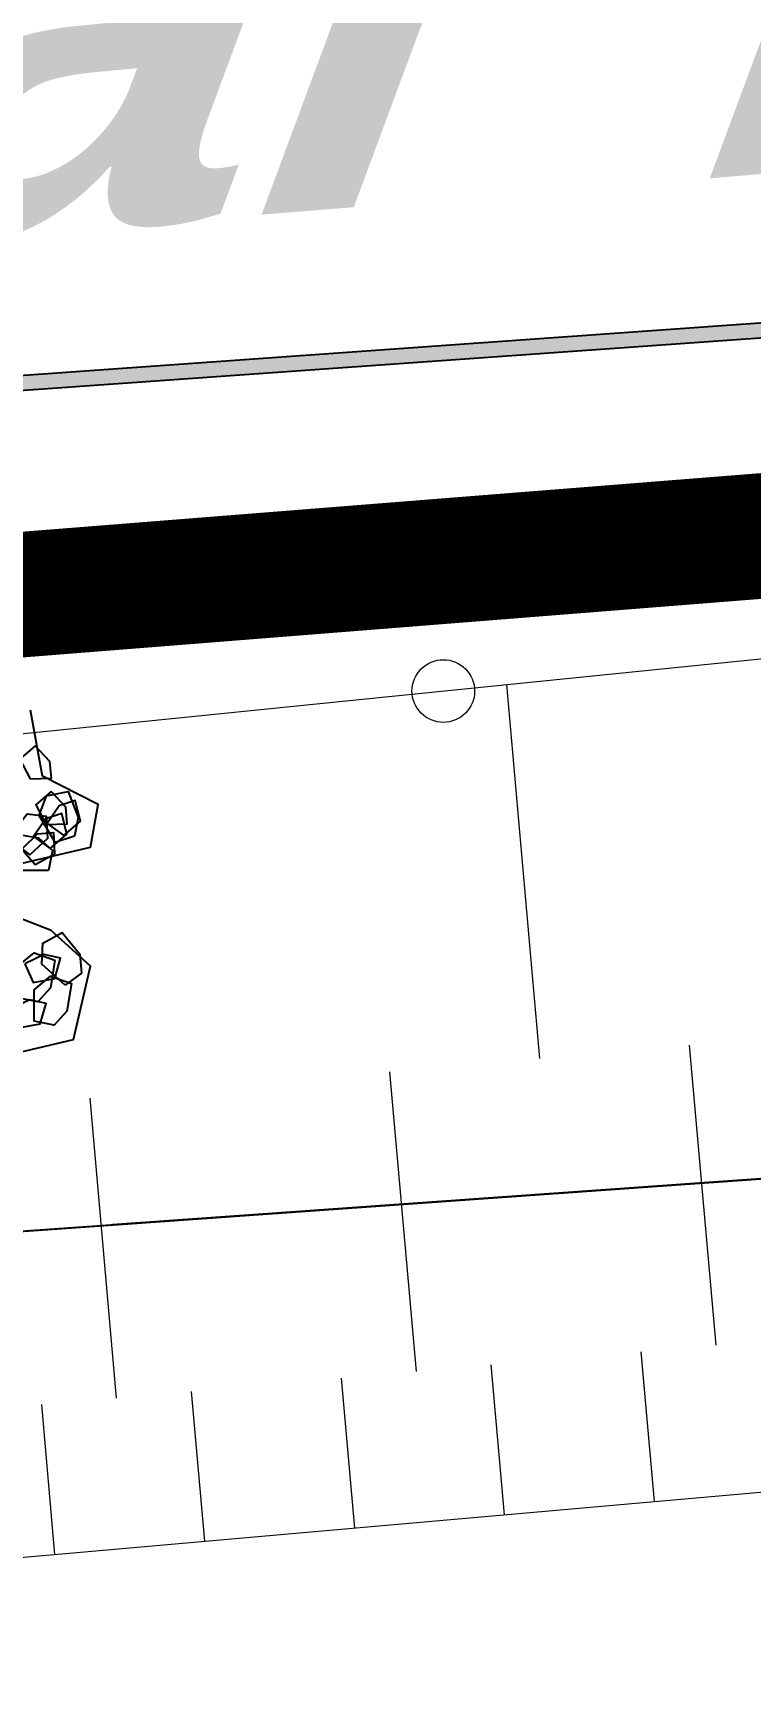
# Model space of a CAD drawing. Header units: metres. Extents: x 1851758 to 1852050, y 5187822 to 5188223.
# Drawn here: x 1851908.78 to 1851910.21, y 5187880.439 to 5187883.761 of the extents above; entities that cross this region are included whole.
import ezdxf
from ezdxf.enums import TextEntityAlignment as Align

# ---------------------------------------------------------------- set-up
doc = ezdxf.new("R2010")
doc.units = ezdxf.units.M
doc.header["$LTSCALE"] = 2.5
doc.linetypes.add('L18', pattern=[0.6, 0.4, -0.2])
doc.linetypes.add('L5', pattern=[1.15, 0.8, -0.175, 0, -0.175])
doc.layers.get('0').update_dxf_attribs({"linetype": 'CONTINUOUS', "lineweight": 30})
for name, color, linetype, lineweight in [('PAR', 11, 'L5', 30), ('PAR_ALIGNT', 1, 'L18', 30), ('PAR_ALIGNT_TXT', 1, 'CONTINUOUS', 15), ('PRO_DEMOL_CLO_LEG', 7, 'CONTINUOUS', 15), ('PRO_DEMOL_TAL', 34, 'CONTINUOUS', 20), ('PRO_DEMOL_TAL_HAC', 32, 'CONTINUOUS', 15), ('PRO_PAR_DA', 1, 'CONTINUOUS', 35), ('PRO_PAR_SURF', 157, 'CONTINUOUS', 20)]:
    doc.layers.add(name, color=color, linetype=linetype, lineweight=lineweight)
doc.layers.add('PRO_PAR_CONT_DA', color=40, linetype='CONTINUOUS', plot=False)
doc.layers.add('PRO_VOI_PLANCHETTES', color=232, linetype='CONTINUOUS')
doc.layers.add('PRO_VOI_VEG', color=81, linetype='CONTINUOUS')
doc.styles.add('ARIAL_IT_B', font='arialbd.ttf', dxfattribs={"width": 1.1, "oblique": 25.02})

# ---------------------------------------------------------------- blocks, each defined once
blk = doc.blocks.new('arbuste fleurs blanches')
at = {"layer": 'PRO_VOI_VEG', "color": 66}
for points in [[(-0.2656, -2.0387), (-0.1296, -2.2747), (0.1703, -2.2565), (0.2612, -2.0659), (0.2791, -1.8569)], [(0.4424, -1.8024), (0.6242, -2.1204), (0.7967, -2.1022), (0.8424, -1.8569), (1.0804, -1.7362)]]:
    blk.add_lwpolyline(points, dxfattribs=at)
at = {"layer": 'PRO_VOI_VEG', "color": 254}
for points in [[(0.9494, -1.7942), (0.8804, -1.7505), (0.8176, -1.8123), (0.8443, -1.8926), (0.9063, -1.8678)], [(0.5394, -1.8598), (0.4962, -1.9291), (0.5584, -1.9915), (0.6385, -1.9643), (0.6133, -1.9024)], [(0.7928, -1.9069), (0.7238, -1.8633), (0.661, -1.9251), (0.6877, -2.0053), (0.7497, -1.9805)], [(0.0689, -2.1809), (0.1221, -2.0676), (0.2039, -2.0472), (0.2667, -2.1091), (0.2035, -2.2012), (0.1336, -2.23)]]:
    blk.add_lwpolyline(points, close=True, dxfattribs=at)
at = {"layer": 'PRO_VOI_VEG'}
for points in [[(0.4879, -1.9863), (0.4519, -1.8664), (0.4992, -1.7965), (0.5873, -1.8007), (0.6018, -1.9115), (0.5689, -1.9796)], [(0.6014, -1.8912), (0.5739, -1.9681), (0.6479, -2.0159), (0.7204, -1.9724), (0.6827, -1.9173)]]:
    blk.add_lwpolyline(points, close=True, dxfattribs=at)
at = {"layer": 'PRO_VOI_VEG', "color": 67}
for points in [[(0.5592, -1.811), (0.5271, -1.898), (0.6104, -1.9481), (0.6916, -1.9181), (0.6795, -1.8407), (0.623, -1.8196)], [(0.6023, -1.9802), (0.6873, -1.8883), (0.7715, -1.8935), (0.8126, -1.9716), (0.7245, -2.0403), (0.6492, -2.0466)], [(-0.0331, -2.0139), (0.0868, -1.9779), (0.1567, -2.0251), (0.1525, -2.1132), (0.0417, -2.1277), (-0.0264, -2.0949)], [(0.6657, -1.9287), (0.6386, -2.0057), (0.7129, -2.0531), (0.7852, -2.0091), (0.7471, -1.9542)], [(0.1043, -2.0028), (0.0418, -2.0554), (0.0817, -2.1339), (0.1663, -2.1327), (0.1614, -2.0661)], [(-0.1038, -2.1036), (0.0161, -2.0676), (0.0859, -2.1148), (0.0817, -2.2029), (-0.029, -2.2174), (-0.0972, -2.1846)]]:
    blk.add_lwpolyline(points, close=True, dxfattribs=at)
at = {"layer": 'PRO_VOI_VEG', "color": 9}
blk.add_lwpolyline([(-0.0845, -1.9988), (-0.1473, -2.051), (-0.1079, -2.1297), (-0.0233, -2.1291), (-0.0278, -2.0625)], close=True, dxfattribs=at)
blk = doc.blocks.new('CLOLEG')
blk.add_circle((0, 0), 0.0625)

msp = doc.modelspace()

# ---------------------------------------------------------------- hatches: boundary and pattern name
at = {"layer": 'PRO_VOI_PLANCHETTES'}
h = msp.add_hatch(color=256, dxfattribs=at)
h.dxf.hatch_style = 1
edge = h.paths.add_edge_path()
edge.add_arc((1851926.4252, 5187498.2076), 385.1553, 94.067373, 99.391014, ccw=False)
edge.add_line((1851899.1063, 5187882.3928), (1851938.5438, 5187885.1975))
edge.add_line((1851938.5438, 5187885.1975), (1851938.7524, 5187882.2942))
edge.add_line((1851938.7524, 5187882.2942), (1851938.7225, 5187882.2918))
edge.add_line((1851938.7225, 5187882.2918), (1851938.5161, 5187885.1654))
edge.add_line((1851938.5161, 5187885.1654), (1851899.1052, 5187882.3626))
edge.add_arc((1851926.4252, 5187498.2076), 385.1253, 94.067849, 99.391226)
edge.add_line((1851863.5824, 5187878.1711), (1851863.5789, 5187878.2009))

# ---------------------------------------------------------------- linework, layer by layer
at = {"layer": 'PAR', "flags": 128}
msp.add_lwpolyline([(1851757.77, 5187868.487), (1851833.6918, 5187875.6402), (1851863.5824, 5187878.1707), (1851981.4866, 5187886.528), (1851987.4718, 5187886.9522), (1852004.3774, 5187888.6518), (1852028.9496, 5187890.8198)], dxfattribs=at)
at = {"layer": 'PAR_ALIGNT', "ltscale": 2.5, "const_width": 0.25, "flags": 128}
msp.add_lwpolyline([(1851863.4796, 5187879.0507), (1851981.3715, 5187888.4018)], dxfattribs=at)
msp.add_lwpolyline([(1851863.4796, 5187879.0507), (1851981.3715, 5187888.4018)], dxfattribs=at)
at = {"layer": 'PRO_DEMOL_CLO_LEG', "flags": 128}
msp.add_lwpolyline([(1851899.1687, 5187881.4795), (1851904.6517, 5187881.9482), (1851919.6157, 5187883.4662), (1851936.6677, 5187884.8017), (1851953.754, 5187886.2021), (1851969.4308, 5187887.6313), (1851974.4927, 5187887.9829), (1851978.8346, 5187888.2456)], dxfattribs=at)
at = {"layer": 'PRO_DEMOL_TAL', "flags": 128}
msp.add_lwpolyline([(1851899.2965, 5187879.8806), (1851904.6394, 5187880.3585), (1851919.8803, 5187881.7053), (1851933.1727, 5187882.7855)], dxfattribs=at)
at = {"layer": 'PRO_DEMOL_TAL_HAC'}
for p, q in [((1851909.7899, 5187881.7172), (1851909.7241, 5187882.4627)), ((1851910.1416, 5187881.1459), (1851910.0888, 5187881.7436)), ((1851909.5439, 5187881.0931), (1851909.4911, 5187881.6908)), ((1851908.9462, 5187881.0403), (1851908.8934, 5187881.638)), ((1851910.0186, 5187880.8339), (1851909.9922, 5187881.1327)), ((1851909.4209, 5187880.7811), (1851909.3945, 5187881.0799)), ((1851909.7197, 5187880.8075), (1851909.6933, 5187881.1063)), ((1851909.1221, 5187880.7546), (1851909.0957, 5187881.0535)), ((1851908.8232, 5187880.7282), (1851908.7968, 5187881.0271))]:
    msp.add_line(p, q, dxfattribs=at)
at = {"layer": 'PRO_PAR_CONT_DA', "flags": 128}
msp.add_lwpolyline([(1851940.223, 5187919.3492), (1851911.8795, 5187917.3131), (1851912.1661, 5187913.3233), (1851908.6751, 5187913.0726), (1851908.3885, 5187917.0623), (1851884.7038, 5187915.3608), (1851885.4031, 5187905.6262), (1851885.6711, 5187901.8955), (1851897.6403, 5187902.7554), (1851898.8308, 5187886.1831), (1851862.9456, 5187883.6194), (1851863.4796, 5187879.0507), (1851981.3715, 5187888.4018)], dxfattribs=at)
msp.add_lwpolyline([(1851863.5824, 5187878.1707), (1851981.4866, 5187886.528), (1851981.3715, 5187888.4018), (1851863.4796, 5187879.0507)], close=True, dxfattribs=at)
at = {"layer": 'PRO_PAR_DA', "flags": 128}
msp.add_lwpolyline([(1851863.4796, 5187879.0507), (1851981.3715, 5187888.4018)], dxfattribs=at)
at = {"layer": 'PRO_PAR_SURF', "flags": 128}
for points in [[(1851977.7933, 5187946.6346), (1851981.4866, 5187886.528), (1851863.5824, 5187878.1707), (1851856.5917, 5187937.9836), (1851927.7207, 5187943.0606)], [(1851979.4592, 5187919.5236), (1851978.1813, 5187918.0657), (1851896.9596, 5187912.2309), (1851896.7804, 5187914.7245), (1851884.8113, 5187913.8647), (1851885.6711, 5187901.8955), (1851897.6403, 5187902.7554), (1851899.2249, 5187880.6971), (1851981.4866, 5187886.528)]]:
    msp.add_lwpolyline(points, close=True, dxfattribs=at)
at = {"layer": 'PRO_VOI_PLANCHETTES', "flags": 128}
msp.add_lwpolyline([(1851863.5789, 5187878.2009, -0.023233), (1851899.1063, 5187882.3928), (1851938.5438, 5187885.1975), (1851938.7524, 5187882.2942), (1851938.7225, 5187882.2918), (1851938.5161, 5187885.1654), (1851899.1052, 5187882.3626, 0.023232), (1851863.5824, 5187878.1711)], format="xyb", close=True, dxfattribs=at)

# ---------------------------------------------------------------- block references
at = {"layer": 'PRO_DEMOL_CLO_LEG', "rotation": 5.792365610979364}
msp.add_blockref('CLOLEG', (1851909.5976, 5187882.4499), dxfattribs=at)
at = {"layer": 'PRO_VOI_VEG', "xscale": 0.5, "yscale": 0.5, "rotation": 73.42673142394756}
msp.add_blockref('arbuste fleurs blanches', (1851907.7886, 5187882.1416), dxfattribs=at)

# ---------------------------------------------------------------- texts
at = {"layer": 'PAR_ALIGNT_TXT', "style": 'ARIAL_IT_B', "oblique": 25.02, "width": 1.1}
msp.add_text('Alignement validé par la mairie de TRAMOYES le 07/04/2016', height=0.875, rotation=4.6408, dxfattribs=at).set_placement((1851914.8145, 5187884.1853), align=Align.MIDDLE)

doc.saveas('drawing.dxf')
